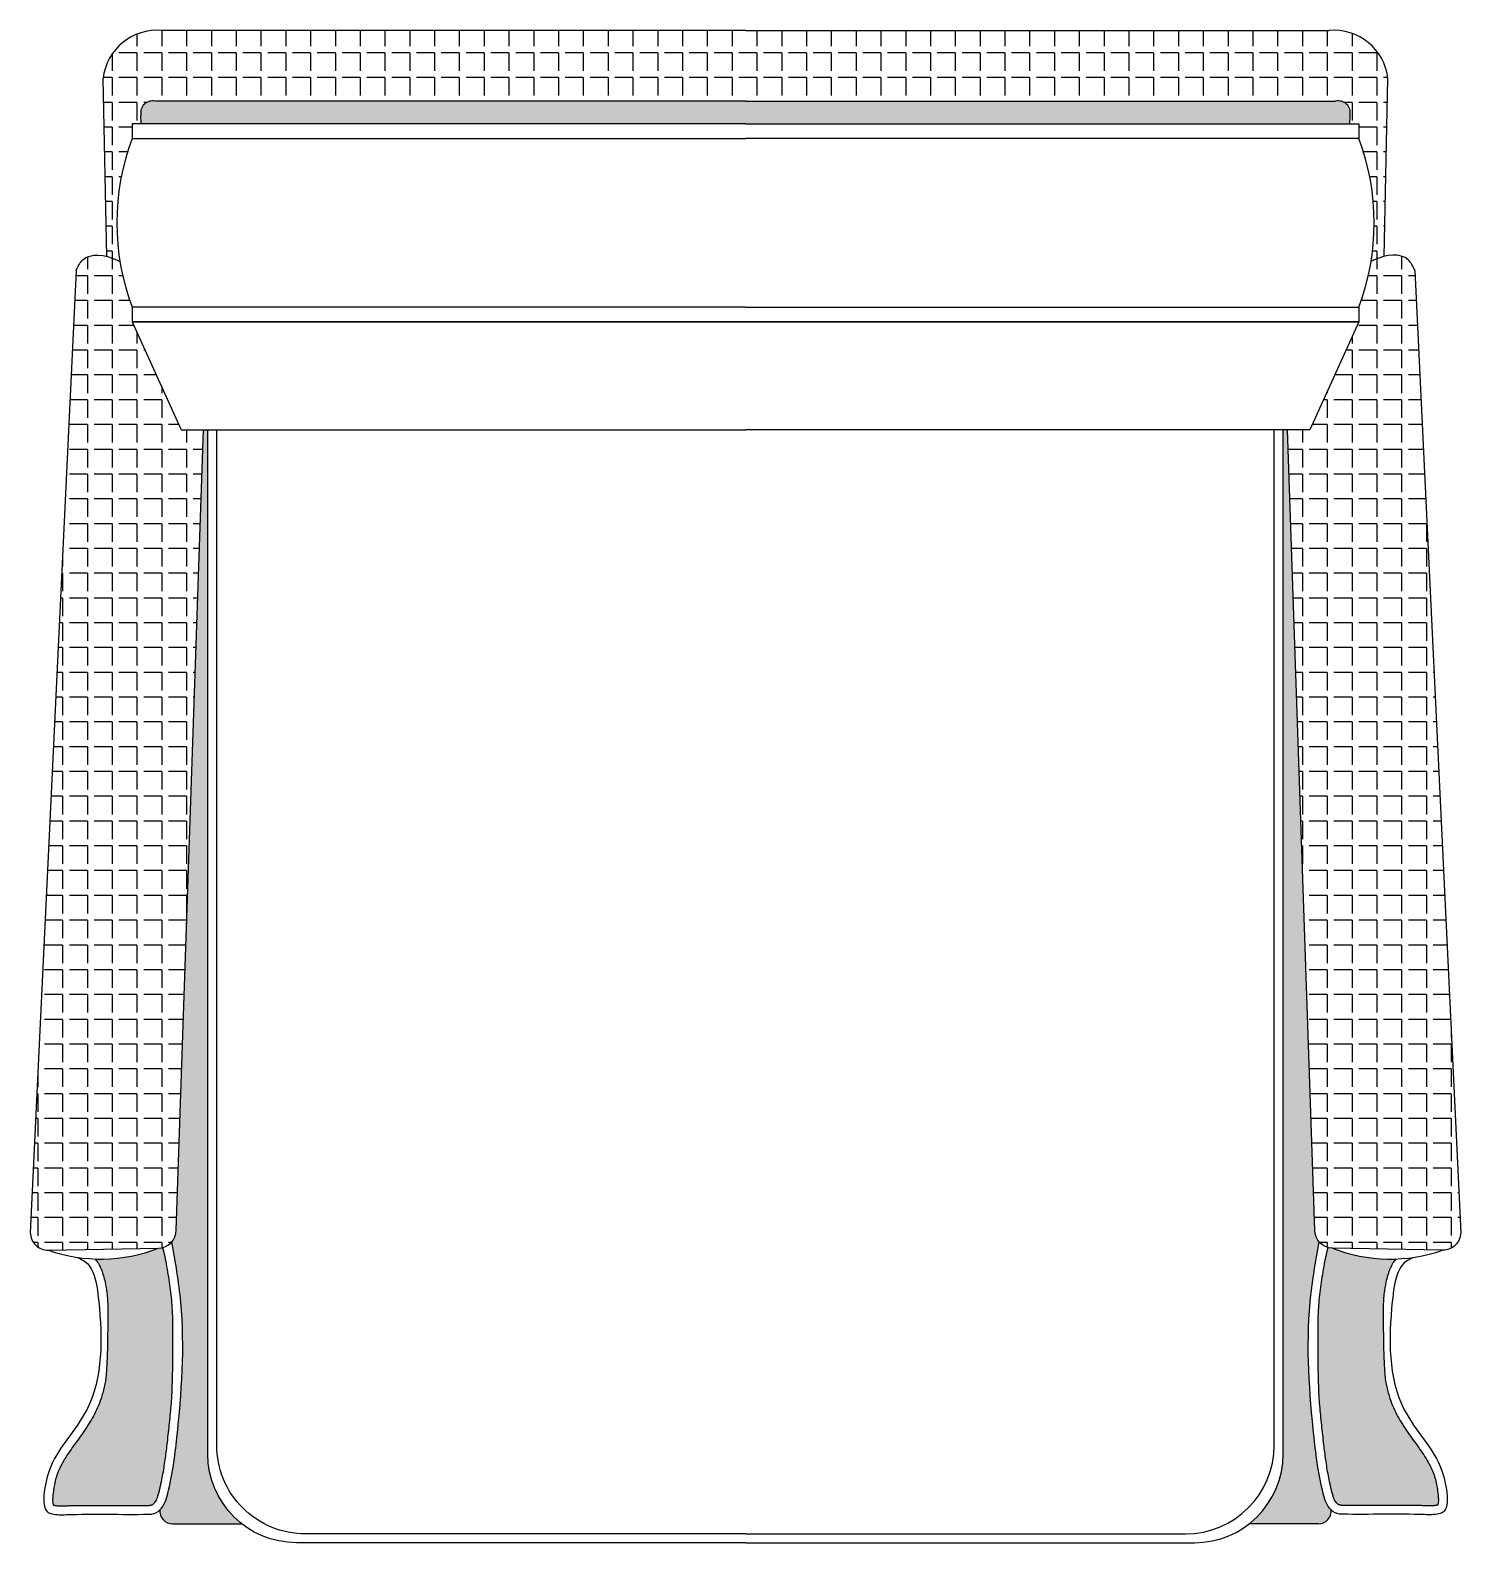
# Model space of a CAD drawing. Header units: millimetres. Extents: x -38686 to 870903, y -23218 to 232707.
# Drawn here: x 49459 to 50265, y 27998 to 28851 of the extents above; entities that cross this region are included whole.
import ezdxf

# ---------------------------------------------------------------- set-up
doc = ezdxf.new("R2010")
doc.units = ezdxf.units.MM
doc.header["$LTSCALE"] = 10
doc.layers.add('40 - Detail Outline', color=142, linetype='Continuous')
pattern_1 = [(180.0000647089848, (40703.91628436249, 19142.72589364035), (1.577750622368867e-05, -13.96999999999109), [10.16, -3.81]), (270.0000647089848, (40703.91628436249, 19142.72589364035), (13.96999999999109, 1.577750622283326e-05), [10.16, -3.81])]
pattern_2 = [(225.0000647089848, (40703.91628436249, 19142.72589364035), (4.939146444775704, -4.939135288394064), [5.08, -1.905]), (315.0000647089848, (40703.91628436249, 19142.72589364035), (4.939135288394064, 4.939146444775704), [5.079999999999999, -1.905])]

msp = doc.modelspace()

# ---------------------------------------------------------------- hatches: boundary and pattern name
at = {"layer": '40 - Detail Outline'}
h = msp.add_hatch(dxfattribs=at)
h.set_pattern_fill('ANGLE', color=251, scale=2, angle=180.0000647089848, style=0)
h.set_pattern_definition(pattern_1)
edge = h.paths.add_edge_path()
edge.add_arc((49530.35651686549, 28819.96922427266), 30.65376827009928, 84.91426224476226, 173.5349835164262)
edge.add_line((49499.897682351, 28823.42073251905), (49502.01458576434, 28723.15906399814))
edge.add_spline(control_points=[(49502.01458576432, 28723.15906399814), (49503.91714461861, 28722.69359157844), (49506.47801729807, 28721.78876651506), (49508.78251018221, 28720.64380797055), (49509.3759013708, 28720.32304495734)], knot_values=[21.02216252444331, 21.02216252444331, 21.02216252444331, 21.02216252444331, 26.19863288437529, 28.0724478752787, 28.0724478752787, 28.0724478752787, 28.0724478752787], degree=3, periodic=0)
edge.add_arc((49641.69864206677, 28742.04737624318), 134.0941992597332, 159.2369497898207, 189.3234662220335, ccw=False)
edge.add_line((49516.31325911803, 28789.58430944153), (49516.3131662838, 28797.84048780184))
edge.add_line((49516.3131662838, 28797.84048780184), (49521.27379533715, 28797.84053697226))
edge.add_line((49521.27379533713, 28797.84053697226), (49521.17629701091, 28802.80900967013))
edge.add_arc((49527.76966376882, 28804.08599783678), 6.715890408690024, 76.05872835491459, 190.9612045085992, ccw=False)
edge.add_line((49529.38770452447, 28810.60405951911), (49861.81579378021, 28810.60710155988))
edge.add_line((49861.8157937802, 28810.60710155988), (49861.81990304436, 28810.60710156094))
edge.add_line((49861.81990304438, 28810.60710156096), (50194.2434794741, 28810.6040595191))
edge.add_arc((50195.86152022978, 28804.08599783678), 6.715890408689734, -10.961204508599224, 103.94127164508541, ccw=False)
edge.add_line((50202.45488698763, 28802.80900967013), (50202.35738866142, 28797.84053697226))
edge.add_line((50202.35738866142, 28797.84053697226), (50207.31801771477, 28797.84048780184))
edge.add_line((50207.31801771477, 28797.84048780184), (50207.31792488054, 28789.58430944153))
edge.add_arc((50081.9325419318, 28742.04737624318), 134.0941992597314, -9.323466222032778, 20.763050210179586, ccw=False)
edge.add_spline(control_points=[(50214.25528262777, 28720.32304495734), (50214.84867381636, 28720.64380797055), (50217.1531667005, 28721.78876651506), (50219.71403938002, 28722.69359157844), (50221.61659823425, 28723.15906399814)], knot_values=[21.02216252444331, 21.02216252444331, 21.02216252444331, 21.02216252444331, 22.89597751534672, 28.0724478752787, 28.0724478752787, 28.0724478752787, 28.0724478752787], degree=3, periodic=0)
edge.add_line((50221.61659823425, 28723.15906399814), (50223.73350164758, 28823.42073251905))
edge.add_arc((50193.27466713308, 28819.96922427266), 30.6537682700994, 6.46501648357378, 95.08573775523773)
edge.add_line((50190.5573222643, 28850.50231363519), (49861.81559199931, 28850.50515366649))
edge.add_line((49861.81559199927, 28850.50515366652), (49533.07386173424, 28850.50231363522))
h = msp.add_hatch(dxfattribs=at)
h.set_pattern_fill('ANGLE', color=251, scale=0.9999999999999999, angle=225.0000647089848, style=0)
h.set_pattern_definition(pattern_2)
h.paths.add_polyline_path([(49526.1515037202, 28810.60402990471, 0.3026076316299288), (49521.13127456798, 28805.10333396608), (49521.27379533713, 28797.84053697226), (49861.81585832892, 28797.84391247067), (49861.81990304438, 28797.8439124715), (50202.35738866148, 28797.84053697291), (50202.49990943057, 28805.10333396608, 0.3026076316301136), (50197.47968027837, 28810.60402990471), (49861.81539021834, 28810.60710155988)])
h = msp.add_hatch(dxfattribs=at)
h.set_pattern_fill('ANGLE', color=251, scale=2, angle=180.0000647089848, style=0)
h.set_pattern_definition(pattern_1)
edge = h.paths.add_edge_path()
edge.add_arc((49468.86840450665, 28173.00449589784), 10.00000000000113, 181.0510734433885, 271.0568353570837)
edge.add_line((49469.05284661381, 28163.00619698708), (49531.15865295006, 28164.15188445775))
edge.add_arc((49530.97421084289, 28174.15018336849), 10.00000000000161, 271.0568353570732, 355.0029088947383)
edge.add_line((49540.93620205973, 28173.27913170812), (49556.51410875677, 28625.47958302429))
edge.add_line((49556.51410875679, 28625.47958302429), (49543.93585081904, 28625.47940332902))
edge.add_line((49543.93585081902, 28625.47940332901), (49516.31442101453, 28686.25144497717))
edge.add_line((49516.31442101454, 28686.25144497717), (49516.31432818034, 28694.50762333752))
edge.add_arc((49641.69864206677, 28742.04737624318), 134.094199259732, 189.3234662220329, 200.7643387018176, ccw=False)
edge.add_spline(control_points=[(49509.3759013708, 28720.32304495734), (49508.78251018221, 28720.64380797055), (49501.92060120942, 28724.053061852), (49489.70502140012, 28725.7649411455), (49485.72950399618, 28717.47919121642), (49484.65524458038, 28715.24022607701)], knot_values=[0, 0, 0, 0, 1.873814990903416, 20.99308556893019, 28.0724478752787, 28.0724478752787, 28.0724478752787, 28.0724478752787], degree=3, periodic=0)
edge.add_line((49484.65524458038, 28715.24022607701), (49458.8700870981, 28172.82105926414))
edge = h.paths.add_edge_path()
edge.add_spline(control_points=[(50238.97593941819, 28715.24022607701), (50237.9016800024, 28717.47919121642), (50233.92616259851, 28725.7649411455), (50221.71058278915, 28724.053061852), (50214.84867381636, 28720.64380797055), (50214.25528262777, 28720.32304495734)], knot_values=[0, 0, 0, 0, 7.079362306348513, 26.19863288437529, 28.0724478752787, 28.0724478752787, 28.0724478752787, 28.0724478752787], degree=3, periodic=0)
edge.add_arc((50081.9325419318, 28742.04737624318), 134.094199259732, 339.23566129818477, 350.6765337779687, ccw=False)
edge.add_line((50207.31685581827, 28694.50762333753), (50207.31676298407, 28686.25144497717))
edge.add_line((50207.31676298403, 28686.25144497717), (50179.69533317954, 28625.47940332901))
edge.add_line((50179.69533317955, 28625.47940332901), (50167.1170752418, 28625.47958302428))
edge.add_line((50167.11707524181, 28625.47958302429), (50182.69498193885, 28173.27913170812))
edge.add_arc((50192.65697315568, 28174.15018336849), 10.00000000000161, 184.9970911052618, 268.9431646429267)
edge.add_line((50192.47253104852, 28164.15188445772), (50254.57833738478, 28163.00619698705))
edge.add_arc((50254.76277949195, 28173.00449589784), 10.00000000000113, 268.9431646429163, 358.9489265566115)
edge.add_line((50264.76109690047, 28172.82105926417), (50238.9759394182, 28715.24022607704))
h = msp.add_hatch(dxfattribs=at)
h.set_pattern_fill('ANGLE', color=251, scale=0.9999999999999999, angle=225.0000647089848, style=0)
h.set_pattern_definition(pattern_2)
edge = h.paths.add_edge_path()
edge.add_line((49558.90818282083, 28625.47961722644), (49556.51410875676, 28625.47958302428))
edge.add_line((49556.51410875679, 28625.47958302429), (49540.97252825141, 28174.33362000219))
edge.add_arc((49530.97421084289, 28174.15018336849), 10.00000000000161, -40.29700877241987, 1.0510734433783, ccw=False)
edge.add_spline(control_points=[(49538.60123179751, 28167.68268374672), (49540.69150269579, 28156.3785266436), (49546.91033622064, 28119.94830525586), (49543.35503341263, 28071.48730300837), (49538.66431308439, 28033.18848818286), (49534.44136795012, 28018.87541950216), (49531.92733544423, 28016.56770955749), (49531.91888099318, 28016.55997741775)], knot_values=[219.0024232576048, 219.0024232576048, 219.0024232576048, 219.0024232576048, 253.4541251288388, 329.8266928083033, 361.7589920595769, 371.9271424444011, 371.9613843206117, 371.9613843206117, 371.9613843206117, 371.9613843206117], degree=3, periodic=0)
edge.add_arc((49539.08634243347, 28015.95288876019), 7.193125894616808, 175.1585658549792, 269.731284598862)
edge.add_line((49539.05260702324, 28008.75984197472), (49578.03101928227, 28008.76028025621))
edge.add_arc((49608.91508074151, 28048.08170886431), 50.00000000000124, 180.000644245827, 231.8529974367322, ccw=False)
edge.add_line((49558.91508074469, 28048.08114665378), (49558.90818282084, 28625.47961722644))
edge = h.paths.add_edge_path()
edge.add_arc((50192.65697315568, 28174.15018336849), 10.00000000000161, 178.9489265566217, 220.2970087724199, ccw=False)
edge.add_line((50182.65865574719, 28174.33362000218), (50167.11707524181, 28625.47958302428))
edge.add_line((50167.11707524181, 28625.47958302429), (50164.72300117774, 28625.47961722646))
edge.add_line((50164.72300117771, 28625.47961722644), (50164.71610325386, 28048.08114665378))
edge.add_arc((50114.71610325709, 28048.08170886431), 50.00000000000124, 308.14700256326773, 359.999355754173, ccw=False)
edge.add_line((50145.60016471631, 28008.76028025621), (50184.57857697533, 28008.75984197476))
edge.add_arc((50184.5448415651, 28015.95288876019), 7.193125894616106, 270.268715401167, 364.8414341450208)
edge.add_spline(control_points=[(50191.71230300539, 28016.55997741775), (50191.70384855435, 28016.56770955749), (50189.18981604846, 28018.87541950219), (50184.96687091416, 28033.18848818286), (50180.276150586, 28071.48730300837), (50176.72084777793, 28119.94830525586), (50182.93968130281, 28156.3785266436), (50185.02995220106, 28167.68268374672)], knot_values=[219.002423257606, 219.002423257606, 219.002423257606, 219.002423257606, 219.0366651338155, 229.2048155186397, 261.1371147699132, 337.5096824493777, 371.9613843206117, 371.9613843206117, 371.9613843206117, 371.9613843206117], degree=3, periodic=0)
h = msp.add_hatch(dxfattribs=at)
h.set_pattern_fill('ANGLE', color=251, scale=0.9999999999999999, angle=225.0000647089848, style=0)
h.set_pattern_definition(pattern_2)
edge = h.paths.add_edge_path()
edge.add_spline(control_points=[(49471.9108740731, 28019.35851845814), (49472.01386412838, 28019.32606505348), (49472.15653515334, 28019.28692607894), (49472.50111713851, 28019.20460353959), (49472.67637307281, 28019.16735817263), (49473.21272156376, 28019.06656294757), (49473.58453236712, 28019.01395859586), (49474.85173223115, 28018.88438403705), (49475.81818978576, 28018.86211938814), (49477.41528474138, 28018.88282812493), (49477.97771761048, 28018.89873865402), (49478.95980620687, 28018.92872596306), (49479.3691703637, 28018.94139177566), (49480.18140795414, 28018.96467008082), (49480.58737133243, 28018.97566955087), (49481.80479967923, 28019.00684027624), (49482.61580283276, 28019.02518389663), (49485.04700180003, 28019.07363330626), (49486.66538679265, 28019.09715846723), (49491.51360659086, 28019.14721464623), (49494.7365034626, 28019.15324002578), (49504.38005631382, 28019.13523014403), (49510.77555532462, 28019.07533006274), (49518.98330084211, 28019.09092796461), (49520.8195558929, 28019.10039813308), (49523.52482054988, 28019.12735191597), (49524.39537415403, 28019.13801525095), (49525.40057972001, 28019.15297507673), (49525.53804578408, 28019.15496286995), (49525.78138120292, 28019.15932026747), (49525.89078994439, 28019.16186371298), (49526.1819856356, 28019.17179972348), (49526.3263502538, 28019.18199476161), (49526.46489830621, 28019.19738253422), (49526.49887605407, 28019.20205336502), (49526.57687140649, 28019.21461009628), (49526.6173364789, 28019.22210082966), (49526.74270621908, 28019.24849349774), (49526.8316040677, 28019.27134374353), (49527.10990576903, 28019.35696479406), (49527.31094642606, 28019.43720357843), (49527.7357265685, 28019.65040052995), (49527.95958237725, 28019.78761059341), (49528.30238233344, 28020.03967605736), (49528.43043093017, 28020.14508925234), (49528.79343742275, 28020.47777312218), (49529.02149206901, 28020.73682774481), (49529.47178408765, 28021.36867465598), (49529.69197067595, 28021.7412447598), (49530.11699722373, 28022.60787187107), (49530.32117778901, 28023.10126086873), (49530.72465238688, 28024.23285793233), (49530.92223685831, 28024.87873655944), (49531.22452371338, 28025.96793760896), (49531.3334841466, 28026.38216412499), (49531.53859420866, 28027.18277455115), (49531.63389055716, 28027.56219188014), (49531.81973228595, 28028.31569481434), (49531.9108176498, 28028.69208031108), (49532.17876885194, 28029.82025667406), (49532.35033000869, 28030.57106776283), (49532.84539908147, 28032.82051210041), (49533.14929441785, 28034.31616302656), (49533.99526861936, 28038.79840657628), (49534.47161672876, 28041.78040762084), (49535.29911767651, 28047.64266004385), (49535.65464057896, 28050.52192674223), (49536.20061590016, 28055.23522088602), (49536.40339121566, 28057.05663353992), (49536.8062309238, 28060.71204985212), (49537.00456130563, 28062.54230980559), (49537.57989769458, 28068.0377882853), (49537.937217923, 28071.70772692527), (49538.84845074892, 28082.71182720903), (49539.24098872163, 28090.04020643427), (49539.189240543, 28124.71147530854), (49539.06254723296, 28128.36494985698), (49538.66069618685, 28133.91605279602), (49538.4813045761, 28135.8363061119), (49538.0531793905, 28139.68977205433), (49537.80509524557, 28141.6199703213), (49536.98190823902, 28147.42350723951), (49536.32769088566, 28151.3097634237), (49535.35760698136, 28156.76138373398), (49535.07683725748, 28158.30677748393), (49533.50254370456, 28164.4750847674)], knot_values=[133.4259002045908, 133.4259002045908, 133.4259002045908, 133.4259002045908, 134.1958814517468, 134.1958814517468, 134.9658626989028, 134.9658626989028, 136.5058251932148, 136.5058251932148, 139.9850702383763, 139.9850702383763, 141.7576858081415, 141.7576858081415, 142.9589926846341, 142.9589926846341, 144.1602995611268, 144.1602995611268, 146.5629133141121, 146.5629133141121, 151.3681408200826, 151.3681408200826, 160.9785958320238, 160.9785958320238, 180.199505855906, 180.199505855906, 185.7474176757808, 185.7474176757808, 188.3818552228088, 188.3818552228088, 188.7908335363979, 188.7908335363979, 189.199811849987, 189.199811849987, 190.0177684771653, 190.0177684771653, 190.3783751447729, 190.3783751447729, 190.7389818123804, 190.7389818123804, 191.4601951475955, 191.4601951475955, 192.9026218180257, 192.9026218180257, 194.481190042827, 194.481190042827, 195.5007159885825, 195.5007159885825, 197.6293688043907, 197.6293688043907, 199.7580216201988, 199.7580216201988, 201.886674436007, 201.886674436007, 204.1789263133211, 204.1789263133211, 205.5070057129608, 205.5070057129608, 206.67425443489, 206.67425443489, 207.8415031568191, 207.8415031568191, 210.1760006006775, 210.1760006006775, 214.8449954883941, 214.8449954883941, 224.1829852638275, 224.1829852638275, 233.1301450188649, 233.1301450188649, 238.7030729280425, 238.7030729280425, 244.2760008372202, 244.2760008372202, 255.4218566555755, 255.4218566555755, 277.7135682922861, 277.7135682922861, 289.0015441103417, 289.0015441103417, 294.9949194326589, 294.9949194326589, 300.9882947549762, 300.9882947549762, 312.9750453996106, 312.9750453996106, 317.7015490451265, 317.7015490451265, 317.7015490451265, 317.7015490451265], degree=3, periodic=0)
edge.add_arc((49530.97421084289, 28174.15018336849), 10.00000000000161, 271.056835357042, 284.6452350281971, ccw=False)
edge.add_arc((49498.56042354149, 28247.34859801807), 89.35512132953909, 267.9006845850195, 291.3962949140674, ccw=False)
edge.add_spline(control_points=[(49495.28718742571, 28158.05344902805), (49497.00314797767, 28155.92659917603), (49497.16049793237, 28155.66114699967), (49497.78960085852, 28154.54425321456), (49498.17754857423, 28153.70936480867), (49498.65803746608, 28152.58208583189), (49498.79210558711, 28152.25421958934), (49499.05380113402, 28151.59160293203), (49499.17996201967, 28151.25975853407), (49499.54486835341, 28150.26291542286), (49499.77003347309, 28149.5966128918), (49500.39525906762, 28147.5946628904), (49500.74502964766, 28146.25607021477), (49501.4671848474, 28142.97033210039), (49501.77734293335, 28141.02409850638), (49502.15847139398, 28137.77729656767), (49502.27429686347, 28136.4706812027), (49502.42908651114, 28134.18547829105), (49502.48061003414, 28133.20305488379), (49502.55496647718, 28131.22777926213), (49502.57737339084, 28130.23739036169), (49502.59841536742, 28127.2606013369), (49502.55088739964, 28125.26857129382), (49502.20817385276, 28095.54587584349), (49501.71312116479, 28091.55903418058), (49500.43716427303, 28085.33758970032), (49499.86134902181, 28083.06538953814), (49498.61150199483, 28079.01354128007), (49497.97727880656, 28077.22278678194), (49496.59794457685, 28073.82070107023), (49495.8627994679, 28072.20401526785), (49494.24906670942, 28069.03870941238), (49493.38164905296, 28067.50950636393), (49490.54890795262, 28062.85844320639), (49488.45185144505, 28059.88724404375), (49484.30599168636, 28054.13708390723), (49482.25671862619, 28051.35761504412), (49478.55117865431, 28045.8434886564), (49476.8968130672, 28043.11113806754), (49475.14692149436, 28039.43053396059), (49474.74927480103, 28038.51358427554), (49474.15632858913, 28036.98072377454), (49473.93853364408, 28036.36859815841), (49473.53100652638, 28035.11901256708), (49473.34201597533, 28034.48405035506), (49472.81741300499, 28032.55079018433), (49472.5242116554, 28031.22403851809), (49472.0701320708, 28028.67822868786), (49471.89729641471, 28027.46647059434), (49471.68319129862, 28025.55642283693), (49471.61764418668, 28024.8709021097), (49471.52373580914, 28023.70592285371), (49471.4920474572, 28023.25318375304), (49471.45468748006, 28022.41329625867), (49471.44888685536, 28022.0238856125), (49471.47145095156, 28021.18280430758), (49471.51337545659, 28020.76237883164), (49471.61668151425, 28020.2088103947), (49471.66048920571, 28020.03125298347), (49471.7411948544, 28019.77020676167), (49471.77378123385, 28019.6775706423), (49471.84432052283, 28019.49937248054), (49471.8797070162, 28019.42076745319), (49471.9108740731, 28019.35851845814)], knot_values=[9.125980512271187, 9.125980512271187, 9.125980512271187, 9.125980512271187, 9.79781162160478, 9.79781162160478, 11.97510309307251, 11.97510309307251, 12.90322824506566, 12.90322824506566, 13.83135339705882, 13.83135339705882, 15.68760370104513, 15.68760370104513, 19.40010430901775, 19.40010430901775, 24.8050150426808, 24.8050150426808, 28.4678413917465, 28.4678413917465, 31.24525327347904, 31.24525327347904, 34.02266515521158, 34.02266515521158, 39.57748891867665, 39.57748891867665, 50.6871364456068, 50.6871364456068, 57.16574578422861, 57.16574578422861, 62.40573890059926, 62.40573890059926, 67.28061794545282, 67.28061794545282, 72.15549699030637, 72.15549699030637, 82.5370244468736, 82.5370244468736, 92.91855190344083, 92.91855190344083, 103.3000793600081, 103.3000793600081, 106.7249507442912, 106.7249507442912, 108.9821754037266, 108.9821754037266, 111.239400063162, 111.239400063162, 115.7538493820328, 115.7538493820328, 119.704309525979, 119.704309525979, 121.8877950651104, 121.8877950651104, 123.3898010741203, 123.3898010741203, 124.8918070831302, 124.8918070831302, 126.9457601732772, 126.9457601732772, 128.0731427532481, 128.0731427532481, 128.7462422353263, 128.7462422353263, 129.4177874536968, 129.4177874536968, 129.4177874536968, 129.4177874536968], degree=3, periodic=0)
edge = h.paths.add_edge_path()
edge.add_spline(control_points=[(50190.12864029402, 28164.4750847674), (50188.55434674115, 28158.30677748393), (50188.27357701724, 28156.76138373398), (50187.30349311297, 28151.3097634237), (50186.64927575956, 28147.42350723951), (50185.82608875301, 28141.6199703213), (50185.57800460811, 28139.68977205433), (50185.1498794225, 28135.8363061119), (50184.97048781172, 28133.91605279602), (50184.56863676565, 28128.36494985698), (50184.4419434556, 28124.71147530854), (50184.39019527694, 28090.04020643427), (50184.78273324965, 28082.71182720903), (50185.69396607563, 28071.70772692527), (50186.05128630399, 28068.0377882853), (50186.626622693, 28062.54230980559), (50186.8249530748, 28060.71204985212), (50187.22779278294, 28057.05663353992), (50187.43056809841, 28055.23522088602), (50187.97654341959, 28050.52192674223), (50188.33206632207, 28047.64266004385), (50189.15956726982, 28041.78040762084), (50189.63591537921, 28038.79840657628), (50190.48188958073, 28034.31616302656), (50190.7857849171, 28032.82051210041), (50191.28085398988, 28030.57106776283), (50191.45241514663, 28029.82025667406), (50191.72036634877, 28028.69208031108), (50191.81145171262, 28028.31569481434), (50191.99729344141, 28027.56219188014), (50192.09258978997, 28027.18277455115), (50192.29769985197, 28026.38216412499), (50192.4066602852, 28025.96793760896), (50192.70894714026, 28024.87873655944), (50192.90653161169, 28024.23285793233), (50193.31000620959, 28023.10126086873), (50193.51418677485, 28022.60787187107), (50193.93921332262, 28021.7412447598), (50194.15939991092, 28021.36867465598), (50194.60969192957, 28020.73682774481), (50194.83774657582, 28020.47777312218), (50195.20075306844, 28020.14508925234), (50195.32880166516, 28020.03967605736), (50195.67160162132, 28019.78761059341), (50195.89545743007, 28019.65040052995), (50196.32023757251, 28019.43720357843), (50196.52127822954, 28019.35696479406), (50196.7995799309, 28019.27134374353), (50196.88847777949, 28019.24849349774), (50197.0138475197, 28019.22210082966), (50197.05431259208, 28019.21461009628), (50197.13230794456, 28019.20205336502), (50197.16628569236, 28019.19738253422), (50197.30483374477, 28019.18199476161), (50197.449198363, 28019.17179972348), (50197.74039405418, 28019.16186371298), (50197.84980279568, 28019.15932026747), (50198.09313821449, 28019.15496286995), (50198.23060427862, 28019.15297507673), (50199.23580984454, 28019.13801525095), (50200.10636344872, 28019.12735191597), (50202.8116281057, 28019.10039813308), (50204.64788315646, 28019.09092796461), (50212.85562867398, 28019.07533006274), (50219.25112768475, 28019.13523014403), (50228.894680536, 28019.15324002578), (50232.11757740774, 28019.14721464623), (50236.96579720592, 28019.09715846723), (50238.58418219854, 28019.07363330626), (50241.01538116581, 28019.02518389663), (50241.82638431934, 28019.00684027624), (50243.04381266615, 28018.97566955087), (50243.44977604444, 28018.96467008082), (50244.26201363487, 28018.94139177566), (50244.6713777917, 28018.92872596306), (50245.65346638809, 28018.89873865402), (50246.21589925716, 28018.88282812493), (50247.81299421287, 28018.86211938814), (50248.77945176748, 28018.88438403705), (50250.04665163145, 28019.01395859586), (50250.41846243481, 28019.06656294757), (50250.95481092576, 28019.16735817263), (50251.13006686006, 28019.20460353959), (50251.47464884524, 28019.28692607894), (50251.61731987019, 28019.32606505348), (50251.72030992547, 28019.35851845814)], knot_values=[133.4259002045908, 133.4259002045908, 133.4259002045908, 133.4259002045908, 138.1524038501067, 138.1524038501067, 150.1391544947411, 150.1391544947411, 156.1325298170584, 156.1325298170584, 162.1259051393756, 162.1259051393756, 173.4138809574312, 173.4138809574312, 195.7055925941418, 195.7055925941418, 206.8514484124971, 206.8514484124971, 212.4243763216748, 212.4243763216748, 217.9973042308524, 217.9973042308524, 226.9444639858898, 226.9444639858898, 236.2824537613232, 236.2824537613232, 240.9514486490398, 240.9514486490398, 243.2859460928982, 243.2859460928982, 244.4531948148273, 244.4531948148273, 245.6204435367565, 245.6204435367565, 246.9485229363962, 246.9485229363962, 249.2407748137103, 249.2407748137103, 251.3694276295185, 251.3694276295185, 253.4980804453267, 253.4980804453267, 255.6267332611348, 255.6267332611348, 256.6462592068902, 256.6462592068902, 258.2248274316916, 258.2248274316916, 259.6672541021218, 259.6672541021218, 260.3884674373369, 260.3884674373369, 260.7490741049444, 260.7490741049444, 261.109680772552, 261.109680772552, 261.9276373997303, 261.9276373997303, 262.3366157133194, 262.3366157133194, 262.7455940269085, 262.7455940269085, 265.3800315739365, 265.3800315739365, 270.9279433938112, 270.9279433938112, 290.1488534176935, 290.1488534176935, 299.7593084296346, 299.7593084296346, 304.5645359356052, 304.5645359356052, 306.9671496885906, 306.9671496885906, 308.1684565650831, 308.1684565650831, 309.3697634415759, 309.3697634415759, 311.142379011341, 311.142379011341, 314.6216240565025, 314.6216240565025, 316.1615865508145, 316.1615865508145, 316.9315677979705, 316.9315677979705, 317.7015490451265, 317.7015490451265, 317.7015490451265, 317.7015490451265], degree=3, periodic=0)
edge.add_spline(control_points=[(50251.72030992547, 28019.35851845814), (50251.75147698238, 28019.42076745319), (50251.78686347575, 28019.49937248054), (50251.85740276473, 28019.6775706423), (50251.88998914417, 28019.77020676167), (50251.97069479286, 28020.03125298347), (50252.01450248435, 28020.2088103947), (50252.11780854198, 28020.76237883164), (50252.15973304701, 28021.18280430758), (50252.18229714327, 28022.0238856125), (50252.17649651854, 28022.41329625867), (50252.13913654137, 28023.25318375304), (50252.10744818946, 28023.70592285371), (50252.01353981189, 28024.8709021097), (50251.94799270001, 28025.55642283693), (50251.73388758386, 28027.46647059434), (50251.56105192777, 28028.67822868786), (50251.10697234317, 28031.22403851809), (50250.81377099358, 28032.55079018433), (50250.28916802327, 28034.48405035506), (50250.1001774722, 28035.11901256708), (50249.69265035455, 28036.36859815841), (50249.47485540947, 28036.98072377454), (50248.88190919755, 28038.51358427554), (50248.48426250421, 28039.43053396059), (50246.73437093137, 28043.11113806754), (50245.08000534427, 28045.8434886564), (50241.37446537238, 28051.35761504412), (50239.32519231224, 28054.13708390723), (50235.17933255353, 28059.88724404375), (50233.08227604596, 28062.85844320639), (50230.24953494561, 28067.50950636393), (50229.38211728918, 28069.03870941238), (50227.76838453067, 28072.20401526785), (50227.03323942173, 28073.82070107023), (50225.65390519201, 28077.22278678194), (50225.01968200371, 28079.01354128007), (50223.76983497676, 28083.06538953814), (50223.19401972555, 28085.33758970032), (50221.91806283378, 28091.55903418058), (50221.42301014581, 28095.54587584349), (50221.08029659896, 28125.26857129382), (50221.03276863115, 28127.2606013369), (50221.05381060773, 28130.23739036169), (50221.07621752145, 28131.22777926213), (50221.15057396443, 28133.20305488379), (50221.20209748743, 28134.18547829105), (50221.3568871351, 28136.4706812027), (50221.47271260459, 28137.77729656767), (50221.85384106523, 28141.02409850638), (50222.16399915123, 28142.97033210039), (50222.88615435091, 28146.25607021477), (50223.23592493095, 28147.5946628904), (50223.86115052548, 28149.5966128918), (50224.0863156452, 28150.26291542286), (50224.45122197893, 28151.25975853407), (50224.57738286455, 28151.59160293203), (50224.83907841146, 28152.25421958934), (50224.97314653249, 28152.58208583189), (50225.45363542435, 28153.70936480867), (50225.84158314005, 28154.54425321456), (50226.4706860662, 28155.66114699967), (50226.62803602091, 28155.92659917603), (50228.34399657286, 28158.05344902805)], knot_values=[9.125980512271184, 9.125980512271184, 9.125980512271184, 9.125980512271184, 9.797525730641667, 9.797525730641667, 10.47062521271985, 10.47062521271985, 11.59800779269077, 11.59800779269077, 13.65196088283781, 13.65196088283781, 15.15396689184769, 15.15396689184769, 16.65597290085756, 16.65597290085756, 18.83945843998903, 18.83945843998903, 22.78991858393519, 22.78991858393519, 27.30436790280598, 27.30436790280598, 29.56159256224137, 29.56159256224137, 31.81881722167677, 31.81881722167677, 35.24368860595993, 35.24368860595993, 45.62521606252716, 45.62521606252716, 56.00674351909439, 56.00674351909439, 66.38827097566161, 66.38827097566161, 71.26315002051517, 71.26315002051517, 76.13802906536873, 76.13802906536873, 81.37802218173937, 81.37802218173937, 87.85663152036119, 87.85663152036119, 98.96627904729134, 98.96627904729134, 104.5211028107564, 104.5211028107564, 107.298514692489, 107.298514692489, 110.0759265742215, 110.0759265742215, 113.7387529232872, 113.7387529232872, 119.1436636569502, 119.1436636569502, 122.8561642649229, 122.8561642649229, 124.7124145689092, 124.7124145689092, 125.6405397209023, 125.6405397209023, 126.5686648728955, 126.5686648728955, 128.7459563443632, 128.7459563443632, 129.4177874536968, 129.4177874536968, 129.4177874536968, 129.4177874536968], degree=3, periodic=0)
edge.add_arc((50225.07076045708, 28247.34859801807), 89.35512132953869, 248.6037050859293, 272.09931541497815, ccw=False)
edge.add_arc((50192.65697315568, 28174.15018336849), 10.00000000000161, 255.3547649718029, 268.9431646429371, ccw=False)

# ---------------------------------------------------------------- linework, layer by layer
at = {"layer": '40 - Detail Outline', "color": 0}
for p, q in [((49502.01458576432, 28723.15906399814), (49499.897682351, 28823.42073251905)), ((50221.61659823425, 28723.15906399814), (50223.73350164757, 28823.42073251905)), ((49521.27379533713, 28797.84053697226), (49521.17629701097, 28802.80900967013)), ((50202.35738866142, 28797.84053697226), (50202.45488698763, 28802.80900967013)), ((49539.05260702324, 28008.75984197472), (49578.03101928224, 28008.76028025621)), ((50184.57857697533, 28008.75984197472), (50145.60016471634, 28008.76028025621))]:
    msp.add_line(p, q, dxfattribs=at)
for points in [[(49861.81559199927, 28850.50515366652), (49533.0738617343, 28850.50231363519)], [(49861.81559199927, 28850.50515366652), (49861.81128095419, 28850.50515366766)], [(49861.81559199927, 28850.50515366652), (50190.5573222643, 28850.50231363519)], [(49861.81559199927, 28850.50515366652), (49861.81990304438, 28850.50515366766)], [(49861.8157937802, 28810.60710155988), (49529.38770452447, 28810.60405951911)], [(49861.81539021834, 28810.60710155988), (49861.81128095419, 28810.60710156096)], [(49861.81539021834, 28810.60710155988), (50194.2434794741, 28810.60405951911)], [(49861.8157937802, 28810.60710155988), (49861.81990304438, 28810.60710156096)], [(49861.81585832892, 28797.84391247067), (49516.3131662838, 28797.84048780184), (49516.31325911803, 28789.58430944146), (49861.81590008386, 28789.58773410982)], [(49861.81532566965, 28797.84391247067), (49861.81128095419, 28797.8439124715)], [(49861.81532566965, 28797.84391247067), (50207.31801771477, 28797.84048780184), (50207.31792488054, 28789.58430944146), (49861.81528391477, 28789.58773410982)], [(49861.81585832892, 28797.84391247067), (49861.81990304438, 28797.8439124715)], [(49861.81128095419, 28789.58773411061), (49861.81528391477, 28789.58773410982)], [(49861.81990304438, 28789.58773411061), (49861.81590008386, 28789.58773410982)], [(49861.81638092591, 28694.51104800003), (49516.31432818031, 28694.50762333753), (49516.31442101454, 28686.25144497717), (49861.8164226808, 28686.25486963916)], [(49861.81480307269, 28694.51104800003), (49861.81128095419, 28694.51104800075)], [(49861.81480307269, 28694.51104800003), (50207.31685581827, 28694.50762333753), (50207.31676298403, 28686.25144497717), (49861.81476131774, 28686.25486963916)], [(49861.81638092591, 28694.51104800003), (49861.81990304438, 28694.51104800075)], [(49861.8164226808, 28686.25486963916), (49516.31442101454, 28686.25144497717), (49543.93585081902, 28625.47940332901), (49861.81990304438, 28625.48394467788)], [(49861.81128095419, 28686.25486963986), (49861.81476131774, 28686.25486963916)], [(49861.81476131774, 28686.25486963916), (49861.81128095419, 28686.25486963986)], [(49861.81476131774, 28686.25486963916), (50207.31676298403, 28686.25144497717), (50179.69533317955, 28625.47940332901), (49861.81128095419, 28625.48394467788)], [(49861.81990304438, 28686.25486963986), (49861.8164226808, 28686.25486963916)], [(49861.8164226808, 28686.25486963916), (49861.81990304438, 28686.25486963986)]]:
    msp.add_lwpolyline(points, dxfattribs=at)
at = {"layer": '40 - Detail Outline', "color": 7}
for points in [[(49484.65524458038, 28715.24022607701), (49458.8700870981, 28172.82105926417, 0.4142430173004737), (49469.05284661381, 28163.00619698708), (49531.15865295011, 28164.15188445772, 0.4141841080591859), (49540.97252825141, 28174.33362000218), (49556.51410875679, 28625.47958302429)], [(50238.97593941819, 28715.24022607701), (50264.76109690047, 28172.82105926417, -0.4142430173004737), (50254.57833738477, 28163.00619698708), (50192.47253104852, 28164.15188445772, -0.4141841080591859), (50182.65865574719, 28174.33362000218), (50167.11707524181, 28625.47958302429)]]:
    msp.add_lwpolyline(points, format="xyb", dxfattribs=at)
at = {"layer": '40 - Detail Outline', "color": 0}
for points in [[(49861.81990304438, 27998.08414732215), (49608.91564295205, 27998.08170886746, -0.414213562373095), (49558.91508074469, 28048.08114665378), (49558.90818282188, 28625.47953210368)], [(49861.81987775728, 28003.08414780866), (49613.91558673073, 28003.08176508821, -0.414213562373095), (49563.91502452333, 28053.08120287449), (49563.90818282153, 28625.47958832471)], [(49861.81128095419, 27998.08414732215), (50114.71554104652, 27998.08170886746, 0.414213562373095), (50164.71610325389, 28048.08114665378), (50164.72300117672, 28625.47953210368)], [(49861.81130624129, 28003.08414780866), (50109.71559726784, 28003.08176508821, 0.414213562373095), (50159.71615947524, 28053.08120287449), (50159.72300117704, 28625.47958832471)]]:
    msp.add_lwpolyline(points, format="xyb", dxfattribs=at)
for centre, radius, start, end in [((49530.35651686549, 28819.96922427266), 30.65376827009957, 84.91426224491013, 173.5349835175062), ((50193.27466713308, 28819.96922427266), 30.65376827009957, 6.465016482493773, 95.08573775508987), ((49527.76966376882, 28804.08599783678), 6.715890408689837, 76.05872835454804, 190.9612045094773), ((50195.86152022978, 28804.08599783678), 6.715890408689837, 349.0387954905227, 103.9412716454519), ((49641.69864206677, 28742.04737624318), 134.094199259731, 159.2369497898168, 200.7643387017158), ((50081.9325419318, 28742.04737624318), 134.094199259731, 339.2356612982842, 20.76305021018323), ((49539.08634243347, 28015.95288876019), 7.19312589461601, 175.1585658557313, 269.7312845986647), ((50184.5448415651, 28015.95288876019), 7.19312589461601, 270.2687154013353, 4.841434144268697)]:
    msp.add_arc(centre, radius, start, end, dxfattribs=at)
at = {"layer": '40 - Detail Outline', "color": 7}
for centre, start, end in [((49498.56042354149, 28247.34859801807), 250.7173758002085, 291.3962949139881), ((50225.07076045708, 28247.34859801807), 248.6037050860119, 289.2826241997915)]:
    msp.add_arc(centre, 89.3551213295388, start, end, dxfattribs=at)
at = {"layer": '40 - Detail Outline', "color": 0}
for points in [[(49484.65524458038, 28715.24022607701), (49485.72950399618, 28717.47919121642), (49489.70502140012, 28725.7649411455), (49501.92060120942, 28724.053061852), (49508.78251018221, 28720.64380797055), (49509.3759013708, 28720.32304495734)], [(50238.97593941819, 28715.24022607701), (50237.9016800024, 28717.47919121642), (50233.92616259851, 28725.7649411455), (50221.71058278915, 28724.053061852), (50214.84867381636, 28720.64380797055), (50214.25528262777, 28720.32304495734)]]:
    msp.add_open_spline(points, degree=3, knots=[0, 0, 0, 0, 7.079362306348513, 26.19863288437529, 28.0724478752787, 28.0724478752787, 28.0724478752787, 28.0724478752787], dxfattribs=at)
at = {"layer": '40 - Detail Outline', "color": 7}
for points, knots in [([(49485.37283148896, 28158.92396429921), (49487.74226688669, 28157.76779692816), (49491.57026302238, 28155.89992400248), (49496.03497536358, 28146.88388216761), (49499.24910806661, 28119.50703094575), (49500.46689421474, 28076.39379139749), (49470.25480084069, 28047.60392400091), (49466.55536864611, 28027.15286374853), (49466.27734615991, 28018.90622818366), (49468.51801399951, 28015.17876106799), (49472.98388515387, 28013.70624817036), (49492.00133075999, 28014.49031462297), (49510.60909967913, 28013.90253486705), (49528.36684900918, 28014.20130198614), (49533.90366182581, 28017.05294148203), (49538.66431308439, 28033.18848818286), (49543.35503341263, 28071.48730300837), (49546.91033622064, 28119.94830525586), (49540.69150269579, 28156.3785266436), (49538.60123179751, 28167.68268374672)], [0, 0, 0, 0, 7.628394348116301, 12.32422884947583, 29.24702549345209, 90.6169059669725, 131.0075514805468, 145.4655693712658, 152.2712425172741, 155.1341402281625, 157.6909895166415, 165.8159058068988, 212.0784379904246, 213.6374277504472, 219.0366651338155, 229.2048155186397, 261.1371147699132, 337.5096824493777, 371.9613843206117, 371.9613843206117, 371.9613843206117, 371.9613843206117]), ([(49471.9108740731, 28019.35851845814), (49472.01386412838, 28019.32606505348), (49472.15653515334, 28019.28692607894), (49472.50111713851, 28019.20460353959), (49472.67637307281, 28019.16735817263), (49473.21272156376, 28019.06656294757), (49473.58453236712, 28019.01395859586), (49474.85173223115, 28018.88438403705), (49475.81818978576, 28018.86211938814), (49477.41528474138, 28018.88282812493), (49477.97771761048, 28018.89873865402), (49478.95980620687, 28018.92872596306), (49479.3691703637, 28018.94139177566), (49480.18140795414, 28018.96467008082), (49480.58737133243, 28018.97566955087), (49481.80479967923, 28019.00684027624), (49482.61580283276, 28019.02518389663), (49485.04700180003, 28019.07363330626), (49486.66538679265, 28019.09715846723), (49491.51360659086, 28019.14721464623), (49494.7365034626, 28019.15324002578), (49504.38005631382, 28019.13523014403), (49510.77555532462, 28019.07533006274), (49518.98330084211, 28019.09092796461), (49520.8195558929, 28019.10039813308), (49523.52482054988, 28019.12735191597), (49524.39537415403, 28019.13801525095), (49525.40057972001, 28019.15297507673), (49525.53804578408, 28019.15496286995), (49525.78138120292, 28019.15932026747), (49525.89078994439, 28019.16186371298), (49526.1819856356, 28019.17179972348), (49526.3263502538, 28019.18199476161), (49526.46489830621, 28019.19738253422), (49526.49887605407, 28019.20205336502), (49526.57687140649, 28019.21461009628), (49526.6173364789, 28019.22210082966), (49526.74270621908, 28019.24849349774), (49526.8316040677, 28019.27134374353), (49527.10990576903, 28019.35696479406), (49527.31094642606, 28019.43720357843), (49527.7357265685, 28019.65040052995), (49527.95958237725, 28019.78761059341), (49528.30238233344, 28020.03967605736), (49528.43043093017, 28020.14508925234), (49528.79343742275, 28020.47777312218), (49529.02149206901, 28020.73682774481), (49529.47178408765, 28021.36867465598), (49529.69197067595, 28021.7412447598), (49530.11699722373, 28022.60787187107), (49530.32117778901, 28023.10126086873), (49530.72465238688, 28024.23285793233), (49530.92223685831, 28024.87873655944), (49531.22452371338, 28025.96793760896), (49531.3334841466, 28026.38216412499), (49531.53859420866, 28027.18277455115), (49531.63389055716, 28027.56219188014), (49531.81973228595, 28028.31569481434), (49531.9108176498, 28028.69208031108), (49532.17876885194, 28029.82025667406), (49532.35033000869, 28030.57106776283), (49532.84539908147, 28032.82051210041), (49533.14929441785, 28034.31616302656), (49533.99526861936, 28038.79840657628), (49534.47161672876, 28041.78040762084), (49535.29911767651, 28047.64266004385), (49535.65464057896, 28050.52192674223), (49536.20061590016, 28055.23522088602), (49536.40339121566, 28057.05663353992), (49536.8062309238, 28060.71204985212), (49537.00456130563, 28062.54230980559), (49537.57989769458, 28068.0377882853), (49537.937217923, 28071.70772692527), (49538.84845074892, 28082.71182720903), (49539.24098872163, 28090.04020643427), (49539.189240543, 28124.71147530854), (49539.06254723296, 28128.36494985698), (49538.66069618685, 28133.91605279602), (49538.4813045761, 28135.8363061119), (49538.0531793905, 28139.68977205433), (49537.80509524557, 28141.6199703213), (49536.98190823902, 28147.42350723951), (49536.32769088566, 28151.3097634237), (49535.35760698136, 28156.76138373398), (49535.07683725748, 28158.30677748393), (49533.50254370456, 28164.4750847674)], [133.4259002045908, 133.4259002045908, 133.4259002045908, 133.4259002045908, 134.1958814517468, 134.1958814517468, 134.9658626989028, 134.9658626989028, 136.5058251932148, 136.5058251932148, 139.9850702383763, 139.9850702383763, 141.7576858081415, 141.7576858081415, 142.9589926846341, 142.9589926846341, 144.1602995611268, 144.1602995611268, 146.5629133141121, 146.5629133141121, 151.3681408200826, 151.3681408200826, 160.9785958320238, 160.9785958320238, 180.199505855906, 180.199505855906, 185.7474176757808, 185.7474176757808, 188.3818552228088, 188.3818552228088, 188.7908335363979, 188.7908335363979, 189.199811849987, 189.199811849987, 190.0177684771653, 190.0177684771653, 190.3783751447729, 190.3783751447729, 190.7389818123804, 190.7389818123804, 191.4601951475955, 191.4601951475955, 192.9026218180257, 192.9026218180257, 194.481190042827, 194.481190042827, 195.5007159885825, 195.5007159885825, 197.6293688043907, 197.6293688043907, 199.7580216201988, 199.7580216201988, 201.886674436007, 201.886674436007, 204.1789263133211, 204.1789263133211, 205.5070057129608, 205.5070057129608, 206.67425443489, 206.67425443489, 207.8415031568191, 207.8415031568191, 210.1760006006775, 210.1760006006775, 214.8449954883941, 214.8449954883941, 224.1829852638275, 224.1829852638275, 233.1301450188649, 233.1301450188649, 238.7030729280425, 238.7030729280425, 244.2760008372202, 244.2760008372202, 255.4218566555755, 255.4218566555755, 277.7135682922861, 277.7135682922861, 289.0015441103417, 289.0015441103417, 294.9949194326589, 294.9949194326589, 300.9882947549762, 300.9882947549762, 312.9750453996106, 312.9750453996106, 317.7015490451265, 317.7015490451265, 317.7015490451265, 317.7015490451265]), ([(50238.25835250961, 28158.92396429921), (50235.88891711188, 28157.76779692816), (50232.06092097622, 28155.89992400248), (50227.59620863499, 28146.88388216761), (50224.38207593196, 28119.50703094575), (50223.16428978386, 28076.39379139749), (50253.37638315788, 28047.60392400091), (50257.07581535247, 28027.15286374853), (50257.35383783866, 28018.90622818366), (50255.11316999904, 28015.17876106799), (50250.64729884473, 28013.70624817036), (50231.62985323858, 28014.49031462297), (50213.02208431944, 28013.90253486705), (50195.26433498939, 28014.20130198614), (50189.72752217276, 28017.05294148203), (50184.96687091416, 28033.18848818286), (50180.276150586, 28071.48730300837), (50176.72084777793, 28119.94830525586), (50182.93968130281, 28156.3785266436), (50185.02995220106, 28167.68268374672)], [0, 0, 0, 0, 7.628394348116301, 12.32422884947583, 29.24702549345209, 90.6169059669725, 131.0075514805468, 145.4655693712658, 152.2712425172741, 155.1341402281625, 157.6909895166415, 165.8159058068988, 212.0784379904246, 213.6374277504472, 219.0366651338155, 229.2048155186397, 261.1371147699132, 337.5096824493777, 371.9613843206117, 371.9613843206117, 371.9613843206117, 371.9613843206117]), ([(50251.72030992547, 28019.35851845814), (50251.61731987019, 28019.32606505348), (50251.47464884524, 28019.28692607894), (50251.13006686006, 28019.20460353959), (50250.95481092576, 28019.16735817263), (50250.41846243481, 28019.06656294757), (50250.04665163145, 28019.01395859586), (50248.77945176748, 28018.88438403705), (50247.81299421287, 28018.86211938814), (50246.21589925716, 28018.88282812493), (50245.65346638809, 28018.89873865402), (50244.6713777917, 28018.92872596306), (50244.26201363487, 28018.94139177566), (50243.44977604444, 28018.96467008082), (50243.04381266615, 28018.97566955087), (50241.82638431934, 28019.00684027624), (50241.01538116581, 28019.02518389663), (50238.58418219854, 28019.07363330626), (50236.96579720592, 28019.09715846723), (50232.11757740774, 28019.14721464623), (50228.894680536, 28019.15324002578), (50219.25112768475, 28019.13523014403), (50212.85562867398, 28019.07533006274), (50204.64788315646, 28019.09092796461), (50202.8116281057, 28019.10039813308), (50200.10636344872, 28019.12735191597), (50199.23580984454, 28019.13801525095), (50198.23060427862, 28019.15297507673), (50198.09313821449, 28019.15496286995), (50197.84980279568, 28019.15932026747), (50197.74039405418, 28019.16186371298), (50197.449198363, 28019.17179972348), (50197.30483374477, 28019.18199476161), (50197.16628569236, 28019.19738253422), (50197.13230794456, 28019.20205336502), (50197.05431259208, 28019.21461009628), (50197.0138475197, 28019.22210082966), (50196.88847777949, 28019.24849349774), (50196.7995799309, 28019.27134374353), (50196.52127822954, 28019.35696479406), (50196.32023757251, 28019.43720357843), (50195.89545743007, 28019.65040052995), (50195.67160162132, 28019.78761059341), (50195.32880166516, 28020.03967605736), (50195.20075306844, 28020.14508925234), (50194.83774657582, 28020.47777312218), (50194.60969192957, 28020.73682774481), (50194.15939991092, 28021.36867465598), (50193.93921332262, 28021.7412447598), (50193.51418677485, 28022.60787187107), (50193.31000620959, 28023.10126086873), (50192.90653161169, 28024.23285793233), (50192.70894714026, 28024.87873655944), (50192.4066602852, 28025.96793760896), (50192.29769985197, 28026.38216412499), (50192.09258978997, 28027.18277455115), (50191.99729344141, 28027.56219188014), (50191.81145171262, 28028.31569481434), (50191.72036634877, 28028.69208031108), (50191.45241514663, 28029.82025667406), (50191.28085398988, 28030.57106776283), (50190.7857849171, 28032.82051210041), (50190.48188958073, 28034.31616302656), (50189.63591537921, 28038.79840657628), (50189.15956726982, 28041.78040762084), (50188.33206632207, 28047.64266004385), (50187.97654341959, 28050.52192674223), (50187.43056809841, 28055.23522088602), (50187.22779278294, 28057.05663353992), (50186.8249530748, 28060.71204985212), (50186.626622693, 28062.54230980559), (50186.05128630399, 28068.0377882853), (50185.69396607563, 28071.70772692527), (50184.78273324965, 28082.71182720903), (50184.39019527694, 28090.04020643427), (50184.4419434556, 28124.71147530854), (50184.56863676565, 28128.36494985698), (50184.97048781172, 28133.91605279602), (50185.1498794225, 28135.8363061119), (50185.57800460811, 28139.68977205433), (50185.82608875301, 28141.6199703213), (50186.64927575956, 28147.42350723951), (50187.30349311297, 28151.3097634237), (50188.27357701724, 28156.76138373398), (50188.55434674115, 28158.30677748393), (50190.12864029402, 28164.4750847674)], [133.4259002045908, 133.4259002045908, 133.4259002045908, 133.4259002045908, 134.1958814517468, 134.1958814517468, 134.9658626989028, 134.9658626989028, 136.5058251932148, 136.5058251932148, 139.9850702383763, 139.9850702383763, 141.7576858081415, 141.7576858081415, 142.9589926846341, 142.9589926846341, 144.1602995611268, 144.1602995611268, 146.5629133141121, 146.5629133141121, 151.3681408200826, 151.3681408200826, 160.9785958320238, 160.9785958320238, 180.199505855906, 180.199505855906, 185.7474176757808, 185.7474176757808, 188.3818552228088, 188.3818552228088, 188.7908335363979, 188.7908335363979, 189.199811849987, 189.199811849987, 190.0177684771653, 190.0177684771653, 190.3783751447729, 190.3783751447729, 190.7389818123804, 190.7389818123804, 191.4601951475955, 191.4601951475955, 192.9026218180257, 192.9026218180257, 194.481190042827, 194.481190042827, 195.5007159885825, 195.5007159885825, 197.6293688043907, 197.6293688043907, 199.7580216201988, 199.7580216201988, 201.886674436007, 201.886674436007, 204.1789263133211, 204.1789263133211, 205.5070057129608, 205.5070057129608, 206.67425443489, 206.67425443489, 207.8415031568191, 207.8415031568191, 210.1760006006775, 210.1760006006775, 214.8449954883941, 214.8449954883941, 224.1829852638275, 224.1829852638275, 233.1301450188649, 233.1301450188649, 238.7030729280425, 238.7030729280425, 244.2760008372202, 244.2760008372202, 255.4218566555755, 255.4218566555755, 277.7135682922861, 277.7135682922861, 289.0015441103417, 289.0015441103417, 294.9949194326589, 294.9949194326589, 300.9882947549762, 300.9882947549762, 312.9750453996106, 312.9750453996106, 317.7015490451265, 317.7015490451265, 317.7015490451265, 317.7015490451265]), ([(49495.28718742571, 28158.05344902805), (49497.00314797767, 28155.92659917603), (49497.16049793237, 28155.66114699967), (49497.78960085852, 28154.54425321456), (49498.17754857423, 28153.70936480867), (49498.65803746608, 28152.58208583189), (49498.79210558711, 28152.25421958934), (49499.05380113402, 28151.59160293203), (49499.17996201967, 28151.25975853407), (49499.54486835341, 28150.26291542286), (49499.77003347309, 28149.5966128918), (49500.39525906762, 28147.5946628904), (49500.74502964766, 28146.25607021477), (49501.4671848474, 28142.97033210039), (49501.77734293335, 28141.02409850638), (49502.15847139398, 28137.77729656767), (49502.27429686347, 28136.4706812027), (49502.42908651114, 28134.18547829105), (49502.48061003414, 28133.20305488379), (49502.55496647718, 28131.22777926213), (49502.57737339084, 28130.23739036169), (49502.59841536742, 28127.2606013369), (49502.55088739964, 28125.26857129382), (49502.20817385276, 28095.54587584349), (49501.71312116479, 28091.55903418058), (49500.43716427303, 28085.33758970032), (49499.86134902181, 28083.06538953814), (49498.61150199483, 28079.01354128007), (49497.97727880656, 28077.22278678194), (49496.59794457685, 28073.82070107023), (49495.8627994679, 28072.20401526785), (49494.24906670942, 28069.03870941238), (49493.38164905296, 28067.50950636393), (49490.54890795262, 28062.85844320639), (49488.45185144505, 28059.88724404375), (49484.30599168636, 28054.13708390723), (49482.25671862619, 28051.35761504412), (49478.55117865431, 28045.8434886564), (49476.8968130672, 28043.11113806754), (49475.14692149436, 28039.43053396059), (49474.74927480103, 28038.51358427554), (49474.15632858913, 28036.98072377454), (49473.93853364408, 28036.36859815841), (49473.53100652638, 28035.11901256708), (49473.34201597533, 28034.48405035506), (49472.81741300499, 28032.55079018433), (49472.5242116554, 28031.22403851809), (49472.0701320708, 28028.67822868786), (49471.89729641471, 28027.46647059434), (49471.68319129862, 28025.55642283693), (49471.61764418668, 28024.8709021097), (49471.52373580914, 28023.70592285371), (49471.4920474572, 28023.25318375304), (49471.45468748006, 28022.41329625867), (49471.44888685536, 28022.0238856125), (49471.47145095156, 28021.18280430758), (49471.51337545659, 28020.76237883164), (49471.61668151425, 28020.2088103947), (49471.66048920571, 28020.03125298347), (49471.7411948544, 28019.77020676167), (49471.77378123385, 28019.6775706423), (49471.84432052283, 28019.49937248054), (49471.8797070162, 28019.42076745319), (49471.9108740731, 28019.35851845814)], [9.125980512271187, 9.125980512271187, 9.125980512271187, 9.125980512271187, 9.79781162160478, 9.79781162160478, 11.97510309307251, 11.97510309307251, 12.90322824506566, 12.90322824506566, 13.83135339705882, 13.83135339705882, 15.68760370104513, 15.68760370104513, 19.40010430901775, 19.40010430901775, 24.8050150426808, 24.8050150426808, 28.4678413917465, 28.4678413917465, 31.24525327347904, 31.24525327347904, 34.02266515521158, 34.02266515521158, 39.57748891867665, 39.57748891867665, 50.6871364456068, 50.6871364456068, 57.16574578422861, 57.16574578422861, 62.40573890059926, 62.40573890059926, 67.28061794545282, 67.28061794545282, 72.15549699030637, 72.15549699030637, 82.5370244468736, 82.5370244468736, 92.91855190344083, 92.91855190344083, 103.3000793600081, 103.3000793600081, 106.7249507442912, 106.7249507442912, 108.9821754037266, 108.9821754037266, 111.239400063162, 111.239400063162, 115.7538493820328, 115.7538493820328, 119.704309525979, 119.704309525979, 121.8877950651104, 121.8877950651104, 123.3898010741203, 123.3898010741203, 124.8918070831302, 124.8918070831302, 126.9457601732772, 126.9457601732772, 128.0731427532481, 128.0731427532481, 128.7462422353263, 128.7462422353263, 129.4177874536968, 129.4177874536968, 129.4177874536968, 129.4177874536968]), ([(50228.34399657286, 28158.05344902805), (50226.62803602091, 28155.92659917603), (50226.4706860662, 28155.66114699967), (50225.84158314005, 28154.54425321456), (50225.45363542435, 28153.70936480867), (50224.97314653249, 28152.58208583189), (50224.83907841146, 28152.25421958934), (50224.57738286455, 28151.59160293203), (50224.45122197893, 28151.25975853407), (50224.0863156452, 28150.26291542286), (50223.86115052548, 28149.5966128918), (50223.23592493095, 28147.5946628904), (50222.88615435091, 28146.25607021477), (50222.16399915123, 28142.97033210039), (50221.85384106523, 28141.02409850638), (50221.47271260459, 28137.77729656767), (50221.3568871351, 28136.4706812027), (50221.20209748743, 28134.18547829105), (50221.15057396443, 28133.20305488379), (50221.07621752145, 28131.22777926213), (50221.05381060773, 28130.23739036169), (50221.03276863115, 28127.2606013369), (50221.08029659896, 28125.26857129382), (50221.42301014581, 28095.54587584349), (50221.91806283378, 28091.55903418058), (50223.19401972555, 28085.33758970032), (50223.76983497676, 28083.06538953814), (50225.01968200371, 28079.01354128007), (50225.65390519201, 28077.22278678194), (50227.03323942173, 28073.82070107023), (50227.76838453067, 28072.20401526785), (50229.38211728918, 28069.03870941238), (50230.24953494561, 28067.50950636393), (50233.08227604596, 28062.85844320639), (50235.17933255353, 28059.88724404375), (50239.32519231224, 28054.13708390723), (50241.37446537238, 28051.35761504412), (50245.08000534427, 28045.8434886564), (50246.73437093137, 28043.11113806754), (50248.48426250421, 28039.43053396059), (50248.88190919755, 28038.51358427554), (50249.47485540947, 28036.98072377454), (50249.69265035455, 28036.36859815841), (50250.1001774722, 28035.11901256708), (50250.28916802327, 28034.48405035506), (50250.81377099358, 28032.55079018433), (50251.10697234317, 28031.22403851809), (50251.56105192777, 28028.67822868786), (50251.73388758386, 28027.46647059434), (50251.94799270001, 28025.55642283693), (50252.01353981189, 28024.8709021097), (50252.10744818946, 28023.70592285371), (50252.13913654137, 28023.25318375304), (50252.17649651854, 28022.41329625867), (50252.18229714327, 28022.0238856125), (50252.15973304701, 28021.18280430758), (50252.11780854198, 28020.76237883164), (50252.01450248435, 28020.2088103947), (50251.97069479286, 28020.03125298347), (50251.88998914417, 28019.77020676167), (50251.85740276473, 28019.6775706423), (50251.78686347575, 28019.49937248054), (50251.75147698238, 28019.42076745319), (50251.72030992547, 28019.35851845814)], [9.125980512271187, 9.125980512271187, 9.125980512271187, 9.125980512271187, 9.79781162160478, 9.79781162160478, 11.97510309307251, 11.97510309307251, 12.90322824506566, 12.90322824506566, 13.83135339705882, 13.83135339705882, 15.68760370104513, 15.68760370104513, 19.40010430901775, 19.40010430901775, 24.8050150426808, 24.8050150426808, 28.4678413917465, 28.4678413917465, 31.24525327347904, 31.24525327347904, 34.02266515521158, 34.02266515521158, 39.57748891867665, 39.57748891867665, 50.6871364456068, 50.6871364456068, 57.16574578422861, 57.16574578422861, 62.40573890059926, 62.40573890059926, 67.28061794545282, 67.28061794545282, 72.15549699030637, 72.15549699030637, 82.5370244468736, 82.5370244468736, 92.91855190344083, 92.91855190344083, 103.3000793600081, 103.3000793600081, 106.7249507442912, 106.7249507442912, 108.9821754037266, 108.9821754037266, 111.239400063162, 111.239400063162, 115.7538493820328, 115.7538493820328, 119.704309525979, 119.704309525979, 121.8877950651104, 121.8877950651104, 123.3898010741203, 123.3898010741203, 124.8918070831302, 124.8918070831302, 126.9457601732772, 126.9457601732772, 128.0731427532481, 128.0731427532481, 128.7462422353263, 128.7462422353263, 129.4177874536968, 129.4177874536968, 129.4177874536968, 129.4177874536968])]:
    msp.add_open_spline(points, degree=3, knots=knots, dxfattribs=at)

doc.saveas('drawing.dxf')
